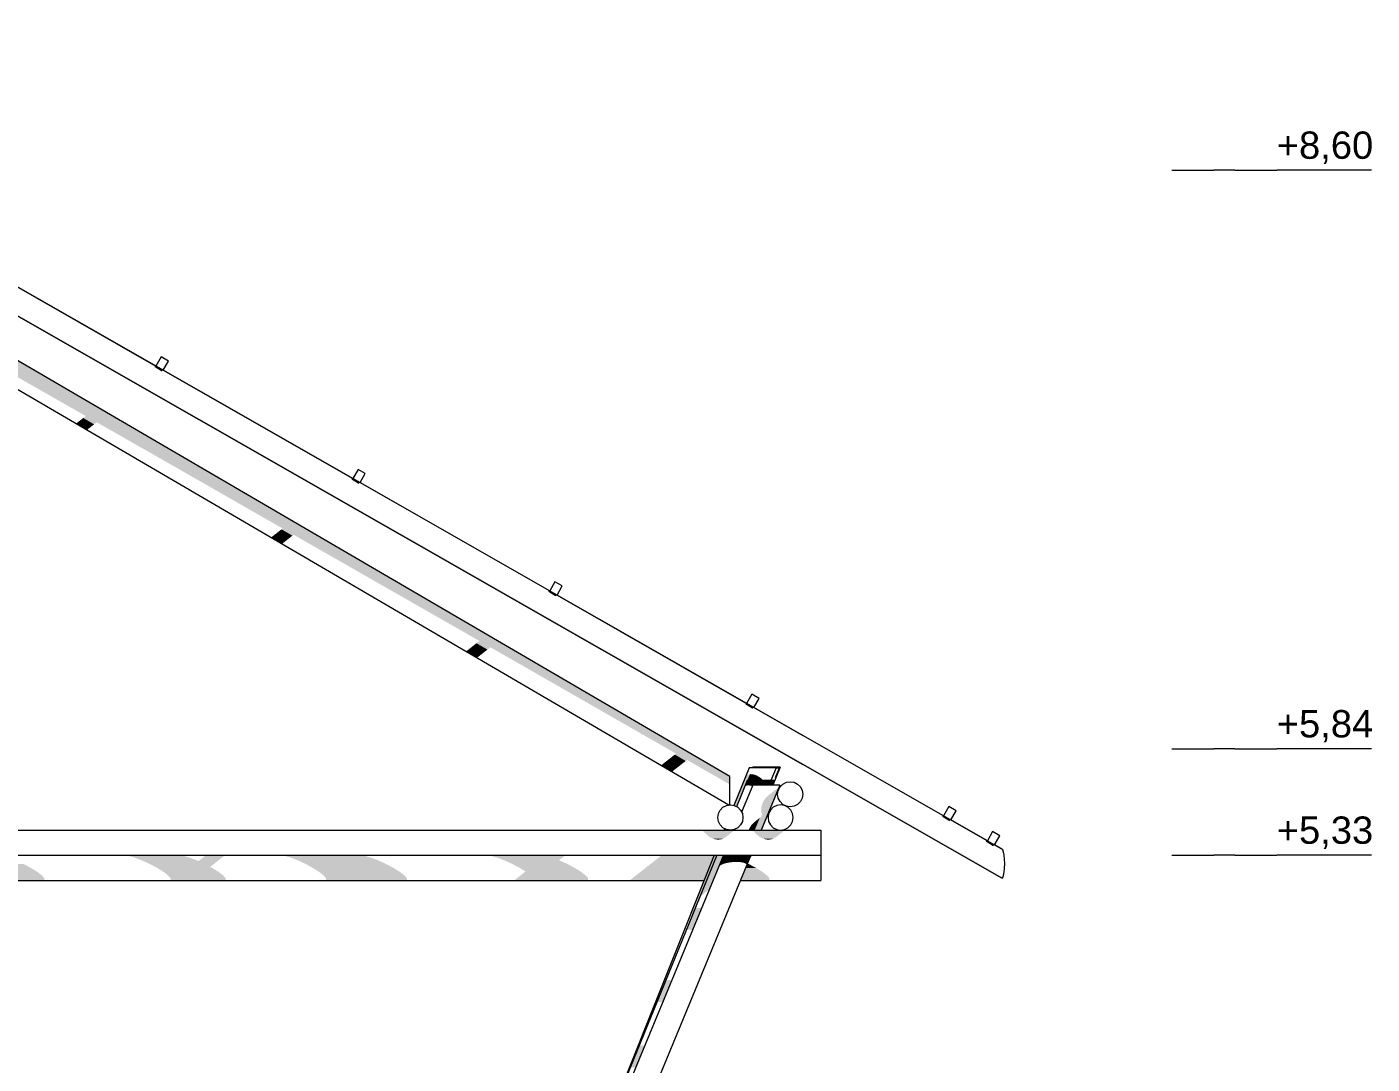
# Model space of a CAD drawing. Header units: millimetres. Extents: x -71878 to 121433, y -67383 to 83273.
# Drawn here: x 8182 to 14590, y -39125 to -34186 of the extents above; entities that cross this region are included whole.
import ezdxf

# ---------------------------------------------------------------- set-up
doc = ezdxf.new("R2010")
doc.units = ezdxf.units.MM
doc.header["$MEASUREMENT"] = 0
for name, color, linetype, lineweight in [('0_Pluma_Nº__1', 7, 'Continuous', 0), ('COLUMNAS_Pluma_Nº__1', 7, 'Continuous', 0), ('ENTIRADO_Pluma_Nº__21', 7, 'Continuous', 5), ('Vigas_Pluma_Nº__21', 7, 'Continuous', 5)]:
    doc.layers.add(name, color=color, linetype=linetype, lineweight=lineweight)
for name, color, linetype, lineweight, true_color in [('0_Pluma_Nº__23', 7, 'Continuous', 5, 0x646464), ('COLUMNAS_Pluma_Nº__3', 7, 'Continuous', 0, 0x646464), ('Vigas_Pluma_Nº__3', 7, 'Continuous', 0, 0x646464)]:
    doc.layers.add(name, color=color, linetype=linetype, lineweight=lineweight, true_color=true_color)
for name, color, linetype in [('COLUMNAS', 7, 'Continuous'), ('ENTIRADO', 7, 'Continuous'), ('Vigas', 7, 'Continuous')]:
    doc.layers.add(name, color=color, linetype=linetype)
doc.styles.add('Estilo_Generado_1', font='swiss.ttf')

# ---------------------------------------------------------------- blocks, each defined once
blk = doc.blocks.new('Elem Sección_1_1')
at = {"layer": 'COLUMNAS_Pluma_Nº__3', "linetype": 'Continuous', "lineweight": 0, "true_color": 0x191919}
blk.add_hatch(color=250, dxfattribs=at).paths.add_polyline_path([(-6507.6, 5750), (-6506.7, 5750), (-6505.4, 5753.1), (-6506.3, 5753.1)])
at = {"layer": 'COLUMNAS_Pluma_Nº__1', "linetype": 'Continuous'}
for p, q in [((-6507.6, 5750), (-6506.3, 5753.1)), ((-6506.3, 5753.1), (-6505.4, 5753.1))]:
    blk.add_line(p, q, dxfattribs=at)
blk = doc.blocks.new('Elem Sección_2_1')
at = {"layer": 'COLUMNAS_Pluma_Nº__3', "linetype": 'Continuous', "lineweight": 0, "true_color": 0x191919}
blk.add_hatch(color=250, dxfattribs=at).paths.add_polyline_path([(-6506.7, 5750), (-6503.5, 5750), (-6502.2, 5753.1), (-6505.4, 5753.1)])
at = {"layer": 'COLUMNAS_Pluma_Nº__1', "linetype": 'Continuous'}
for p, q in [((-6505.4, 5753.1), (-6506.7, 5750)), ((-6502.2, 5753.1), (-6505.4, 5753.1)), ((-6493, 5753.1), (-6502.2, 5753.1)), ((-6478.7, 5753.1), (-6493, 5753.1)), ((-6460.6, 5753.1), (-6478.7, 5753.1)), ((-6440.6, 5753.1), (-6460.6, 5753.1)), ((-6420.6, 5753.1), (-6440.6, 5753.1)), ((-6402.5, 5753.1), (-6420.6, 5753.1)), ((-6375.8, 5753.1), (-6410.8, 5667.2)), ((-6388.2, 5753.1), (-6402.5, 5753.1)), ((-6379, 5753.1), (-6388.2, 5753.1)), ((-6375.8, 5753.1), (-6379, 5753.1))]:
    blk.add_line(p, q, dxfattribs=at)
blk = doc.blocks.new('Elem Sección_12_1')
at = {"layer": 'Vigas_Pluma_Nº__21', "linetype": 'Continuous'}
for p, q in [((-6430.7, 5531.9), (-6433.6, 5513.4)), ((-6433.6, 5513.4), (-6430.7, 5494.9)), ((-6422.2, 5548.7), (-6430.7, 5531.9)), ((-6408.9, 5561.9), (-6422.2, 5548.7)), ((-6392.2, 5570.5), (-6408.9, 5561.9)), ((-6373.6, 5573.4), (-6392.2, 5570.5)), ((-6355.1, 5570.5), (-6373.6, 5573.4)), ((-6338.4, 5561.9), (-6355.1, 5570.5)), ((-6325.1, 5548.7), (-6338.4, 5561.9)), ((-6316.6, 5531.9), (-6325.1, 5548.7)), ((-6313.6, 5513.4), (-6316.6, 5531.9)), ((-6316.6, 5494.9), (-6313.6, 5513.4)), ((-6430.7, 5494.9), (-6422.2, 5478.1)), ((-6422.2, 5478.1), (-6408.9, 5464.9)), ((-6408.9, 5464.9), (-6392.2, 5456.3)), ((-6392.2, 5456.3), (-6373.6, 5453.4)), ((-6373.6, 5453.4), (-6355.1, 5456.3)), ((-6355.1, 5456.3), (-6338.4, 5464.9)), ((-6338.4, 5464.9), (-6325.1, 5478.1)), ((-6325.1, 5478.1), (-6316.6, 5494.9))]:
    blk.add_line(p, q, dxfattribs=at)
blk = doc.blocks.new('Elem Sección_13_1')
at = {"layer": 'Vigas_Pluma_Nº__21', "linetype": 'Continuous'}
for p, q in [((-6673, 5513.4), (-6670.1, 5531.9)), ((-6670.1, 5494.9), (-6673, 5513.4)), ((-6670.1, 5531.9), (-6661.6, 5548.7)), ((-6661.6, 5548.7), (-6648.3, 5561.9)), ((-6648.3, 5561.9), (-6631.6, 5570.5)), ((-6631.6, 5570.5), (-6613, 5573.4)), ((-6613, 5573.4), (-6594.5, 5570.5)), ((-6594.5, 5570.5), (-6577.7, 5561.9)), ((-6577.7, 5561.9), (-6564.5, 5548.7)), ((-6564.5, 5548.7), (-6555.9, 5531.9)), ((-6555.9, 5531.9), (-6553, 5513.4)), ((-6553, 5513.4), (-6555.9, 5494.9)), ((-6661.6, 5478.1), (-6670.1, 5494.9)), ((-6648.3, 5464.9), (-6661.6, 5478.1)), ((-6631.6, 5456.3), (-6648.3, 5464.9)), ((-6613, 5453.4), (-6631.6, 5456.3)), ((-6594.5, 5456.3), (-6613, 5453.4)), ((-6577.7, 5464.9), (-6594.5, 5456.3)), ((-6564.5, 5478.1), (-6577.7, 5464.9)), ((-6555.9, 5494.9), (-6564.5, 5478.1))]:
    blk.add_line(p, q, dxfattribs=at)
blk = doc.blocks.new('Elem Sección_20_1')
at = {"layer": 'Vigas_Pluma_Nº__3', "linetype": 'Continuous', "lineweight": 0, "true_color": 0x191919}
h = blk.add_hatch(color=250, dxfattribs=at)
h.paths.add_polyline_path([(-10772.8, 5333.4), (-10772.4, 5332.6), (-10733.4, 5332.6), (-10736.1, 5330.5), (-10645.4, 5330.5), (-10642.7, 5332.6), (-10357.9, 5332.6), (-10342.8, 5330.5), (-10080.6, 5330.5), (-10095.7, 5332.6), (-9494.4, 5332.6), (-9479.3, 5330.5), (-9217.1, 5330.5), (-9232.2, 5332.6), (-9112, 5332.6), (-9114.7, 5330.5), (-9024, 5330.5), (-9021.3, 5332.6), (-8749.7, 5332.6), (-8734.8, 5330.5), (-8353.6, 5330.5), (-8368.7, 5332.6), (-7767.4, 5332.6), (-7752.3, 5330.5), (-7402.7, 5330.5), (-7400, 5332.6), (-6941.1, 5332.6), (-6943.7, 5330.5), (-6691.8, 5330.5), (-6690.6, 5333.4)])
h.paths.add_polyline_path([(-7492.9, 5330.8), (-7505.2, 5332.6), (-7490.7, 5332.6)], flags=0)
for points in [[(-9479.3, 5330.5), (-9450, 5321.9), (-9187.7, 5321.9), (-9217.1, 5330.5)], [(-9187.7, 5321.9), (-9450, 5321.9), (-9415.2, 5308.7), (-9153, 5308.7)], [(-9125.6, 5321.9), (-9142.5, 5308.7), (-9051.8, 5308.7), (-9034.9, 5321.9)], [(-9114.7, 5330.5), (-9125.6, 5321.9), (-9034.9, 5321.9), (-9024, 5330.5)], [(-8734.8, 5330.5), (-8705.9, 5321.9), (-8324.2, 5321.9), (-8353.6, 5330.5)], [(-8705.9, 5321.9), (-8671.9, 5308.7), (-8289.5, 5308.7), (-8324.2, 5321.9)], [(-7402.7, 5330.5), (-7752.3, 5330.5), (-7723, 5321.9), (-7413.5, 5321.9)], [(-7413.5, 5321.9), (-7723, 5321.9), (-7688.2, 5308.7), (-7426, 5308.7), (-7429, 5309.8)], [(-6954.6, 5321.9), (-6971.6, 5308.7), (-6700.5, 5308.7), (-6695.2, 5321.9)], [(-6954.6, 5321.9), (-6695.2, 5321.9), (-6691.8, 5330.5), (-6943.7, 5330.5)], [(-6519.9, 5322.6), (-6509.9, 5330.5), (-6516.7, 5330.5)], [(-6516.7, 5330.5), (-6509.9, 5330.5), (-6507.2, 5332.6), (-6188, 5332.6), (-6183.2, 5333.4), (-6515.4, 5333.4)], [(-9979.9, 5291.9), (-10242.1, 5291.9), (-10207.1, 5273.4), (-9944.8, 5273.4)], [(-9944.8, 5273.4), (-10207.1, 5273.4), (-10177.1, 5254.9), (-9914.9, 5254.9)], [(-9914.9, 5254.9), (-10177.1, 5254.9), (-10155.2, 5238.1), (-9892.9, 5238.1)], [(-9415.2, 5308.7), (-9378.6, 5291.9), (-9073.2, 5291.9), (-9051.8, 5308.7), (-9142.5, 5308.7), (-9146.4, 5305.6), (-9153, 5308.7)], [(-9073.2, 5291.9), (-9378.6, 5291.9), (-9343.6, 5273.4), (-9081.3, 5273.4), (-9090.6, 5278.3)], [(-9343.6, 5273.4), (-9313.6, 5254.9), (-9051.4, 5254.9), (-9081.3, 5273.4)], [(-9051.4, 5254.9), (-9313.6, 5254.9), (-9291.7, 5238.1), (-9029.4, 5238.1)], [(-8671.9, 5308.7), (-8636, 5291.9), (-8252.9, 5291.9), (-8289.5, 5308.7)], [(-8636, 5291.9), (-8601.8, 5273.4), (-8217.8, 5273.4), (-8252.9, 5291.9)], [(-8601.8, 5273.4), (-8572.5, 5254.9), (-8187.9, 5254.9), (-8217.8, 5273.4)], [(-8572.5, 5254.9), (-8551.1, 5238.1), (-8165.9, 5238.1), (-8187.9, 5254.9)], [(-7688.2, 5308.7), (-7651.6, 5291.9), (-7389.4, 5291.9), (-7426, 5308.7)], [(-7389.4, 5291.9), (-7651.6, 5291.9), (-7616.6, 5273.4), (-7354.3, 5273.4)], [(-7354.3, 5273.4), (-7616.6, 5273.4), (-7588.4, 5256), (-7589.9, 5254.9), (-7324.4, 5254.9)], [(-7589.9, 5254.9), (-7611.2, 5238.1), (-7302.5, 5238.1), (-7324.4, 5254.9)], [(-7040.2, 5254.9), (-7061.6, 5238.1), (-6728.7, 5238.1), (-6722, 5254.9)], [(-7016.6, 5273.4), (-7040.2, 5254.9), (-6722, 5254.9), (-6714.6, 5273.4)], [(-6992.9, 5291.9), (-7016.6, 5273.4), (-6714.6, 5273.4), (-6707.2, 5291.9)], [(-6971.6, 5308.7), (-6992.9, 5291.9), (-6707.2, 5291.9), (-6700.5, 5308.7)], [(-6548, 5254.9), (-6554.9, 5238.1), (-6439, 5238.1), (-6460.9, 5254.9)], [(-6540.3, 5273.4), (-6548, 5254.9), (-6460.9, 5254.9), (-6490.8, 5273.4)], [(-6532.6, 5291.9), (-6540.3, 5273.4), (-6490.8, 5273.4), (-6525.9, 5291.9)], [(-6532.6, 5291.9), (-6525.9, 5291.9), (-6531.6, 5294.5)], [(-10725, 5216.3), (-10723.8, 5213.4), (-6738.6, 5213.4), (-6737.4, 5216.3)], [(-9892.9, 5238.1), (-10155.2, 5238.1), (-10143.4, 5224.9), (-9881.2, 5224.9)], [(-9881.2, 5224.9), (-10143.4, 5224.9), (-10142.9, 5216.3), (-9880.7, 5216.3)], [(-9029.4, 5238.1), (-9291.7, 5238.1), (-9279.9, 5224.9), (-9017.7, 5224.9)], [(-9017.7, 5224.9), (-9279.9, 5224.9), (-9279.4, 5216.3), (-9017.2, 5216.3)], [(-8551.1, 5238.1), (-8539.7, 5224.9), (-8154.2, 5224.9), (-8165.9, 5238.1)], [(-8539.7, 5224.9), (-8539.4, 5216.3), (-8153.7, 5216.3), (-8154.2, 5224.9)], [(-7628.2, 5224.9), (-7639, 5216.3), (-7290.2, 5216.3), (-7290.7, 5224.9)], [(-7611.2, 5238.1), (-7628.2, 5224.9), (-7290.7, 5224.9), (-7302.5, 5238.1)], [(-7078.5, 5224.9), (-7089.4, 5216.3), (-6737.4, 5216.3), (-6734, 5224.9)], [(-7061.6, 5238.1), (-7078.5, 5224.9), (-6734, 5224.9), (-6728.7, 5238.1)], [(-6565.2, 5213.4), (-6182.5, 5213.4), (-6182.5, 5216.3), (-6564, 5216.3)], [(-6562.5, 5219.8), (-6564, 5216.3), (-6426.7, 5216.3), (-6426.8, 5218.5)], [(-6560.8, 5223.9), (-6562.5, 5219.8), (-6426.8, 5218.5), (-6426.9, 5221.2)], [(-6560.4, 5224.8), (-6560.8, 5223.9), (-6426.9, 5221.2), (-6427.1, 5224.9)], [(-6560.4, 5224.8), (-6427.2, 5224.9), (-6439, 5238.1), (-6554.9, 5238.1)]]:
    blk.add_hatch(color=250, dxfattribs=at).paths.add_polyline_path(points)
at = {"layer": 'Vigas_Pluma_Nº__21', "linetype": 'Continuous'}
for p, q in [((-6182.5, 5333.4), (-6182.5, 5330.5)), ((-6182.5, 5330.5), (-6182.5, 5321.9)), ((-6182.5, 5321.9), (-6182.5, 5308.7)), ((-6182.5, 5308.7), (-6182.5, 5291.9)), ((-6182.5, 5291.9), (-6182.5, 5273.4)), ((-6182.5, 5273.4), (-6182.5, 5254.9)), ((-6182.5, 5254.9), (-6182.5, 5238.1)), ((-10723.8, 5213.4), (-6738.6, 5213.4)), ((-6565.2, 5213.4), (-6182.5, 5213.4)), ((-6182.5, 5238.1), (-6182.5, 5224.9)), ((-6182.5, 5224.9), (-6182.5, 5216.3)), ((-6182.5, 5216.3), (-6182.5, 5213.4))]:
    blk.add_line(p, q, dxfattribs=at)
blk = doc.blocks.new('Elem Sección_23_1')
at = {"layer": 'Vigas_Pluma_Nº__21', "linetype": 'Continuous'}
for p, q in [((-6387.7, 5624), (-6384.8, 5642.6)), ((-6384.8, 5642.6), (-6376.3, 5659.3)), ((-6376.3, 5659.3), (-6363, 5672.6)), ((-6363, 5672.6), (-6346.3, 5681.1)), ((-6346.3, 5681.1), (-6327.7, 5684)), ((-6327.7, 5684), (-6309.2, 5681.1)), ((-6309.2, 5681.1), (-6292.5, 5672.6)), ((-6292.5, 5672.6), (-6279.2, 5659.3)), ((-6279.2, 5659.3), (-6270.7, 5642.6)), ((-6270.7, 5642.6), (-6267.7, 5624)), ((-6384.8, 5605.5), (-6387.7, 5624)), ((-6376.3, 5588.8), (-6384.8, 5605.5)), ((-6363, 5575.5), (-6376.3, 5588.8)), ((-6346.3, 5567), (-6363, 5575.5)), ((-6292.5, 5575.5), (-6309.2, 5567)), ((-6279.2, 5588.8), (-6292.5, 5575.5)), ((-6270.7, 5605.5), (-6279.2, 5588.8)), ((-6267.7, 5624), (-6270.7, 5605.5)), ((-6327.7, 5564), (-6346.3, 5567)), ((-6309.2, 5567), (-6327.7, 5564))]:
    blk.add_line(p, q, dxfattribs=at)
blk = doc.blocks.new('Elem Sección_25_1')
at = {"layer": 'Vigas_Pluma_Nº__3', "linetype": 'Continuous', "lineweight": 0, "true_color": 0x191919}
h = blk.add_hatch(color=250, dxfattribs=at)
h.paths.add_polyline_path([(-12175.6, 9144.2), (-12179.7, 9140.9), (-5319.5, 5224.8), (-5315.4, 5228.2)])
h.paths.add_polyline_path([(-10514.7, 8193.4), (-10518.2, 8195.8), (-10514.7, 8194.3)], flags=0)
for points in [[(-9357.1, 7667), (-9354.7, 7664.6), (-9315.8, 7642.3), (-9315, 7642.9)], [(-9355.3, 7658.4), (-9333.9, 7645.1), (-9321.4, 7637.9), (-9315.8, 7642.3), (-9354.7, 7664.6)], [(-9333.9, 7645.1), (-9322.1, 7637.4), (-9321.4, 7637.9)], [(-8419.2, 7131.6), (-8416.8, 7129.2), (-8377.8, 7106.9), (-8377.1, 7107.5)], [(-8417.4, 7123), (-8396, 7109.6), (-8383.5, 7102.5), (-8377.8, 7106.9), (-8416.8, 7129.2)], [(-8396, 7109.6), (-8384.1, 7102), (-8383.5, 7102.5)], [(-7481.2, 6596.2), (-7478.9, 6593.8), (-7439.9, 6571.5), (-7439.1, 6572.1)], [(-7479.4, 6587.6), (-7458, 6574.2), (-7445.5, 6567.1), (-7439.9, 6571.5), (-7478.9, 6593.8)], [(-7445.5, 6567.1), (-7458, 6574.2), (-7446.2, 6566.6)], [(-6543.3, 6060.7), (-6540.9, 6058.4), (-6501.9, 6036.1), (-6501.2, 6036.7)], [(-6540.9, 6058.4), (-6541.5, 6052.2), (-6520, 6038.8), (-6507.6, 6031.7), (-6501.9, 6036.1)], [(-6507.6, 6031.7), (-6520, 6038.8), (-6508.2, 6031.2)], [(-5605.3, 5525.3), (-5603, 5523), (-5564, 5500.7), (-5563.2, 5501.3)], [(-5603.5, 5516.8), (-5582.1, 5503.4), (-5569.6, 5496.3), (-5564, 5500.7), (-5603, 5523)], [(-5569.6, 5496.3), (-5582.1, 5503.4), (-5570.3, 5495.8)], [(-5396.9, 5406.4), (-5394.5, 5404), (-5355.6, 5381.7), (-5354.8, 5382.3)], [(-5394.5, 5404), (-5395.1, 5397.8), (-5373.6, 5384.4), (-5361.2, 5377.3), (-5355.6, 5381.7)], [(-5361.2, 5377.3), (-5373.6, 5384.4), (-5361.9, 5376.8)]]:
    blk.add_hatch(color=250, dxfattribs=at).paths.add_polyline_path(points)
at = {"layer": 'Vigas_Pluma_Nº__21', "linetype": 'Continuous'}
for p, q in [((-5319.5, 5362.2), (-12179.7, 9278.2)), ((-5319.5, 5224.8), (-12179.7, 9140.9)), ((-5315.4, 5358.8), (-5319.5, 5362.2)), ((-5311.7, 5349), (-5315.4, 5358.8)), ((-5308.8, 5333.8), (-5311.7, 5349)), ((-5306.9, 5314.7), (-5308.8, 5333.8)), ((-5308.8, 5253.1), (-5306.9, 5272.3)), ((-5306.2, 5293.5), (-5306.9, 5314.7)), ((-5306.9, 5272.3), (-5306.2, 5293.5)), ((-5319.5, 5224.8), (-5315.4, 5228.2)), ((-5315.4, 5228.2), (-5311.7, 5237.9)), ((-5311.7, 5237.9), (-5308.8, 5253.1))]:
    blk.add_line(p, q, dxfattribs=at)
blk = doc.blocks.new('Elem Sección_28_1')
at = {"layer": 'Vigas_Pluma_Nº__3', "linetype": 'Continuous', "lineweight": 0, "true_color": 0x191919}
for points in [[(-6752, 5453.4), (-6750.6, 5452.6), (-6744.6, 5450.5), (-6596.1, 5450.5), (-6592.4, 5453.4)], [(-6744.6, 5450.5), (-6736.9, 5442.5), (-6736.1, 5441.9), (-6607, 5441.9), (-6596.1, 5450.5)], [(-6512.6, 5453.4), (-6511.2, 5452.6), (-6505.2, 5450.5), (-6356.7, 5450.5), (-6353, 5453.4)], [(-6356.7, 5450.5), (-6505.2, 5450.5), (-6497.5, 5442.5), (-6496.7, 5441.9), (-6367.6, 5441.9)], [(-6736.1, 5441.9), (-6723.5, 5429.6), (-6722, 5428.7), (-6623.9, 5428.7), (-6607, 5441.9)], [(-6623.9, 5428.7), (-6722, 5428.7), (-6708, 5418.1), (-6693, 5411.9), (-6650.1, 5411.9), (-6637.4, 5418.1)], [(-6650.1, 5411.9), (-6693, 5411.9), (-6690, 5410.5), (-6671.3, 5407.7), (-6652.9, 5410.5)], [(-6367.6, 5441.9), (-6496.7, 5441.9), (-6484.1, 5429.6), (-6482.6, 5428.7), (-6384.6, 5428.7)], [(-6384.6, 5428.7), (-6482.6, 5428.7), (-6468.6, 5418.1), (-6453.6, 5411.9), (-6410.7, 5411.9), (-6398, 5418.1)], [(-6453.6, 5411.9), (-6450.6, 5410.5), (-6431.9, 5407.7), (-6413.5, 5410.5), (-6410.7, 5411.9)], [(-6182.5, 5336.3), (-18226.4, 5336.3), (-18226.4, 5333.4), (-6182.5, 5333.4)]]:
    blk.add_hatch(color=250, dxfattribs=at).paths.add_polyline_path(points)
at = {"layer": 'Vigas_Pluma_Nº__21', "linetype": 'Continuous'}
for p, q in [((-18226.4, 5453.4), (-6182.5, 5453.4)), ((-6182.5, 5453.4), (-6182.5, 5450.5)), ((-6182.5, 5450.5), (-6182.5, 5441.9)), ((-6182.5, 5441.9), (-6182.5, 5428.7)), ((-6182.5, 5428.7), (-6182.5, 5411.9)), ((-6182.5, 5411.9), (-6182.5, 5393.4)), ((-6182.5, 5393.4), (-6182.5, 5374.9)), ((-18226.4, 5333.4), (-6182.5, 5333.4)), ((-6182.5, 5374.9), (-6182.5, 5358.1)), ((-6182.5, 5358.1), (-6182.5, 5344.9)), ((-6182.5, 5344.9), (-6182.5, 5336.3)), ((-6182.5, 5336.3), (-6182.5, 5333.4))]:
    blk.add_line(p, q, dxfattribs=at)
blk = doc.blocks.new('Elem Sección_29_1')
at = {"layer": 'COLUMNAS_Pluma_Nº__3', "linetype": 'Continuous', "lineweight": 0, "true_color": 0x191919}
for points in [[(-6524, 5750), (-6595.7, 5570.7), (-6594.5, 5570.5), (-6591.3, 5568.8), (-6518.8, 5750)], [(-6591.3, 5568.8), (-6583.2, 5564.7), (-6532.4, 5689.3), (-6532.1, 5689.3), (-6519.9, 5720), (-6532.3, 5716.4)], [(-6532.1, 5689.3), (-6516.5, 5689.3), (-6504.6, 5718.9), (-6519.9, 5720)], [(-6516.5, 5689.3), (-6497.6, 5689.3), (-6487.9, 5713.4), (-6504.6, 5718.9)], [(-6497.6, 5689.3), (-6477.4, 5689.3), (-6471.5, 5704), (-6487.9, 5713.4)], [(-6471.5, 5704), (-6477.4, 5689.3), (-6457.9, 5689.3), (-6457, 5691.5)], [(-6457.9, 5689.3), (-6455.2, 5689.3), (-6457, 5691.5)], [(-6642.6, 5453.4), (-6637.4, 5453.4), (-6635.5, 5458.3), (-6639.8, 5460.5)], [(-6637.4, 5453.4), (-6628.6, 5453.4), (-6627.6, 5455.7), (-6631.6, 5456.3), (-6635.5, 5458.3)], [(-7344, 3699.4), (-7079.7, 4347.3), (-6685.4, 5333.4), (-6690.6, 5333.4)], [(-6685.4, 5333.4), (-6798.9, 5049.5), (-6792.5, 5051.4), (-6677.5, 5333.4)], [(-6941.3, 4693.4), (-7003.5, 4538), (-7001.7, 4538.5), (-6938.2, 4694.3)], [(-7079.7, 4347.3), (-7057.5, 4401.7), (-7058.2, 4401.2)]]:
    blk.add_hatch(color=250, dxfattribs=at).paths.add_polyline_path(points)
at = {"layer": 'COLUMNAS_Pluma_Nº__1', "linetype": 'Continuous'}
for p, q in [((-6524, 5750), (-6595.7, 5570.7)), ((-6518.8, 5750), (-6524, 5750)), ((-6507.9, 5750), (-6518.8, 5750)), ((-6492.2, 5750), (-6507.9, 5750)), ((-6473.3, 5750), (-6492.2, 5750)), ((-6453.1, 5750), (-6473.3, 5750)), ((-6433.6, 5750), (-6453.1, 5750)), ((-6416.6, 5750), (-6433.6, 5750)), ((-6395.5, 5750), (-6419.7, 5689.3)), ((-6403.8, 5750), (-6416.6, 5750)), ((-6396.6, 5750), (-6403.8, 5750)), ((-6395.5, 5750), (-6396.6, 5750)), ((-6639.8, 5460.5), (-6642.6, 5453.4)), ((-6690.6, 5333.4), (-7344, 3699.4))]:
    blk.add_line(p, q, dxfattribs=at)
blk = doc.blocks.new('Elem Sección_69_1')
at = {"layer": 'Vigas_Pluma_Nº__3', "linetype": 'Continuous', "lineweight": 0, "true_color": 0x191919}
for points in [[(-12352.6, 9045.6), (-12280.1, 9003.2), (-12271, 9003.2), (-12269.6, 9003.2), (-12266.3, 8995.2), (-12242.8, 8981.4), (-12238.9, 8989), (-12350.4, 9054.1), (-12352.6, 9052.9)], [(-12352.6, 9030.2), (-12306.4, 9003.2), (-12291.7, 9003.2), (-12280.1, 9003.2), (-12352.6, 9045.6)], [(-12350.4, 9054.1), (-12238.9, 8989), (-12237.6, 8991.6), (-12237.6, 8991.6), (-12347.4, 9055.8)], [(-12306.4, 9003.2), (-12352.6, 9030.2), (-12352.6, 9010.8), (-12339.6, 9003.2), (-12308.9, 9003.2)], [(-12339.6, 9003.2), (-12352.6, 9010.8), (-12352.6, 9003.2), (-12348.8, 9003.2)], [(-12266.3, 8995.2), (-12258.1, 8975), (-12247.2, 8968.6), (-12246.2, 8974.8), (-12242.8, 8981.4)], [(-12258.1, 8975), (-12248.2, 8950.9), (-12249.1, 8956.3), (-12247.2, 8968.6)], [(-12047.7, 8832.7), (-7602.1, 6236.1), (-6871.7, 5817.5), (-6877.5, 5812.9), (-6825.6, 5782.6), (-6819.3, 5787.5), (-6615.9, 5670.9), (-6615.9, 5679.5), (-12041.3, 8848.4)], [(-12036.2, 8860.8), (-12041.3, 8848.4), (-6615.9, 5679.5), (-6615.9, 5694.9)], [(-12033, 8868.8), (-12036.2, 8860.8), (-6615.9, 5694.9), (-6615.9, 5704.7)], [(-12031.9, 8871.5), (-12033, 8868.8), (-6615.9, 5704.7), (-6615.9, 5708.1)], [(-12189.8, 8824.8), (-12181.9, 8820.2), (-12180.8, 8822.9), (-12186.9, 8826.5)], [(-12186.9, 8826.5), (-12180.8, 8822.9), (-12177.5, 8830.9), (-12178.5, 8831.4)], [(-12177, 8832.3), (-12178.5, 8831.4), (-12177.5, 8830.9)], [(-12068.2, 8782.4), (-12068.8, 8780.9), (-11986.8, 8734.8)], [(-12061.8, 8798.1), (-12068.2, 8782.4), (-11986.8, 8734.8), (-11562.1, 8494), (-11567.4, 8489.9), (-11515.4, 8459.5), (-11509.5, 8464.1), (-11080.1, 8220.6), (-11065, 8215.8)], [(-12061.8, 8798.1), (-11065, 8215.8), (-11047.9, 8212.5), (-11016.7, 8199.3), (-11016.7, 8194), (-11016.7, 8187.6), (-10842.2, 8085.7), (-10622, 7960.2), (-10624.3, 7958.4), (-10572.4, 7928.1), (-10569.5, 7930.3), (-10117.6, 7672.8), (-10105.4, 7676.8), (-12054.8, 8815.4)], [(-12047.7, 8832.7), (-12054.8, 8815.4), (-10105.4, 7676.8), (-10106.5, 7680), (-10095.9, 7680), (-10105.4, 7676.8), (-9331.4, 7224.7), (-8745.6, 6889.8), (-8750.9, 6885.7), (-8699, 6855.3), (-8693.2, 6859.9), (-7808.2, 6354), (-7822.1, 6343.2), (-7770.1, 6312.8), (-7755.8, 6324), (-7602.1, 6236.1)], [(-12076.5, 8762), (-12077.6, 8759.3), (-11212.5, 8254), (-11209.9, 8254), (-11203.8, 8252.3)], [(-11585.8, 8475.4), (-11533.9, 8445.1), (-11526.6, 8450.7), (-11578.6, 8481.1)], [(-11578.6, 8481.1), (-11526.6, 8450.7), (-11515.4, 8459.5), (-11567.4, 8489.9)], [(-11017.9, 8143.7), (-11018.2, 8140.5), (-10181.3, 7651.7), (-10177.6, 7652.9)], [(-10842.2, 8085.7), (-11016.7, 8187.6), (-11016.7, 8184.7)], [(-10638.5, 7947.3), (-10649.7, 7938.5), (-10597.8, 7908.2), (-10586.5, 7917)], [(-10624.3, 7958.4), (-10638.5, 7947.3), (-10586.5, 7917), (-10572.4, 7928.1)], [(-10649.7, 7938.5), (-10657, 7932.9), (-10605, 7902.5), (-10597.8, 7908.2)], [(-10105.4, 7676.8), (-10100.9, 7663.3), (-9683.4, 7425.3), (-9695.5, 7415.9), (-9643.5, 7385.6), (-9630.9, 7395.4), (-9331.4, 7224.7)], [(-6616.4, 5572.9), (-10078.2, 7594.9), (-10076.8, 7590.6), (-6621, 5572.1)], [(-9720.9, 7396), (-9728.1, 7390.4), (-9676.2, 7360), (-9668.9, 7365.7)], [(-9709.6, 7404.8), (-9720.9, 7396), (-9668.9, 7365.7), (-9657.7, 7374.5)], [(-9695.5, 7415.9), (-9709.6, 7404.8), (-9657.7, 7374.5), (-9643.5, 7385.6)], [(-8780.8, 6862.3), (-8792, 6853.5), (-8740.1, 6823.1), (-8728.8, 6831.9)], [(-8766.6, 6873.4), (-8780.8, 6862.3), (-8728.8, 6831.9), (-8714.7, 6843)], [(-8750.9, 6885.7), (-8766.6, 6873.4), (-8714.7, 6843), (-8699, 6855.3)], [(-8792, 6853.5), (-8799.3, 6847.8), (-8747.3, 6817.5), (-8740.1, 6823.1)], [(-7863.2, 6310.9), (-7870.4, 6305.3), (-7818.4, 6274.9), (-7811.2, 6280.6)], [(-7851.9, 6319.8), (-7863.2, 6310.9), (-7811.2, 6280.6), (-7800, 6289.4)], [(-7837.8, 6330.9), (-7851.9, 6319.8), (-7800, 6289.4), (-7785.8, 6300.5)], [(-7822.1, 6343.2), (-7837.8, 6330.9), (-7785.8, 6300.5), (-7770.1, 6312.8)], [(-6941.5, 5762.8), (-6889.6, 5732.4), (-6882.4, 5738.1), (-6934.3, 5768.4)], [(-6923.1, 5777.2), (-6934.3, 5768.4), (-6882.4, 5738.1), (-6871.1, 5746.9)], [(-6908.9, 5788.3), (-6923.1, 5777.2), (-6871.1, 5746.9), (-6857, 5758)], [(-6893.2, 5800.6), (-6908.9, 5788.3), (-6857, 5758), (-6841.3, 5770.3)], [(-6877.5, 5812.9), (-6893.2, 5800.6), (-6841.3, 5770.3), (-6825.6, 5782.6)]]:
    blk.add_hatch(color=250, dxfattribs=at).paths.add_polyline_path(points)
at = {"layer": 'Vigas_Pluma_Nº__21', "linetype": 'Continuous'}
for p, q in [((-12352.6, 9045.6), (-12352.6, 9052.9)), ((-12352.6, 9030.2), (-12352.6, 9045.6)), ((-12237.6, 8991.6), (-12347.4, 9055.8)), ((-12352.6, 9010.8), (-12352.6, 9030.2)), ((-12352.6, 9003.2), (-12352.6, 9010.8)), ((-6615.9, 5708.1), (-12031.9, 8871.5)), ((-12181.9, 8820.2), (-12189.8, 8824.8)), ((-11212.5, 8254), (-12077.6, 8759.3)), ((-11203.8, 8252.3), (-11209.9, 8254)), ((-11194.1, 8251), (-11203.8, 8252.3)), ((-11176, 8245.9), (-11194.1, 8251)), ((-11158.5, 8242.5), (-11176, 8245.9)), ((-11128.9, 8233.8), (-11158.5, 8242.5)), ((-11107.2, 8229.2), (-11128.9, 8233.8)), ((-11065, 8215.8), (-11107.2, 8229.2)), ((-11047.9, 8212.5), (-11065, 8215.8)), ((-11016.7, 8199.3), (-11047.9, 8212.5)), ((-10181.3, 7651.7), (-11018.2, 8140.5)), ((-10181.3, 7651.7), (-10177.6, 7652.9)), ((-10177.6, 7652.9), (-10166.8, 7656.5)), ((-10166.8, 7656.5), (-10150, 7662)), ((-10150, 7662), (-10128.9, 7669)), ((-10128.9, 7669), (-10105.4, 7676.8)), ((-10105.4, 7676.8), (-10106.5, 7680)), ((-10095.9, 7680), (-10105.4, 7676.8)), ((-10105.4, 7676.8), (-10096.6, 7650.2)), ((-10096.6, 7650.2), (-10088.6, 7626.2)), ((-10088.6, 7626.2), (-10082.3, 7607.1)), ((-10082.3, 7607.1), (-10078.2, 7594.9)), ((-10078.2, 7594.9), (-10076.8, 7590.6)), ((-6621, 5572.1), (-10076.8, 7590.6)), ((-6615.9, 5704.7), (-6615.9, 5708.1)), ((-6615.9, 5694.9), (-6615.9, 5704.7)), ((-6615.9, 5679.5), (-6615.9, 5694.9)), ((-6615.9, 5660.1), (-6615.9, 5679.5)), ((-6615.9, 5638.7), (-6615.9, 5660.1)), ((-6615.9, 5617.2), (-6615.9, 5638.7)), ((-6615.9, 5597.8), (-6615.9, 5617.2)), ((-6615.9, 5582.4), (-6615.9, 5597.8)), ((-6615.9, 5572.9), (-6615.9, 5582.4))]:
    blk.add_line(p, q, dxfattribs=at)
blk = doc.blocks.new('Elem Sección_77_1')
at = {"layer": 'COLUMNAS_Pluma_Nº__3', "linetype": 'Continuous', "lineweight": 0, "true_color": 0x191919}
for points in [[(-6559.6, 5539.1), (-6558.8, 5537.5), (-6505, 5667.2), (-6506.5, 5667.2)], [(-6472.5, 5512.1), (-6496.8, 5453.4), (-6481.3, 5453.4), (-6403.6, 5640.8), (-6426.6, 5622.8), (-6464.2, 5532.1), (-6462.9, 5520.9), (-6462.6, 5519.9)], [(-6481.3, 5453.4), (-6470.6, 5453.4), (-6387.7, 5653.2), (-6403.6, 5640.8)], [(-6387.7, 5653.2), (-6470.6, 5453.4), (-6465.7, 5453.4), (-6380.5, 5658.9)], [(-6465.2, 5563.4), (-6466.3, 5541.7), (-6464.2, 5532.1), (-6426.6, 5622.8), (-6433.1, 5617.6), (-6447.8, 5603.3), (-6458.8, 5584.6)], [(-6515.6, 5453.4), (-6496.8, 5453.4), (-6472.5, 5512.1), (-6496.7, 5493.1), (-6500.8, 5489.1)], [(-6593.8, 5456.7), (-6595.1, 5453.4), (-6593.7, 5453.4), (-6591.9, 5457.6)], [(-6593.7, 5453.4), (-6592.4, 5453.4), (-6582.9, 5460.8), (-6582.2, 5462.6), (-6591.9, 5457.6)], [(-6582.2, 5462.6), (-6582.9, 5460.8), (-6577.7, 5464.9)], [(-6523.7, 5459), (-6525.4, 5453.4), (-6515.6, 5453.4), (-6500.8, 5489.1), (-6512.2, 5478.1)], [(-7790.4, 2570), (-7788.9, 2570), (-6643.4, 5333.4), (-6644.9, 5333.4)], [(-6664.4, 5282.7), (-6654.1, 5289.1), (-6635.7, 5333.4), (-6643.4, 5333.4)], [(-6654.1, 5289.1), (-6638.7, 5294.7), (-6622.6, 5333.4), (-6635.7, 5333.4)], [(-6638.7, 5294.7), (-6619.7, 5298.9), (-6605.4, 5333.4), (-6622.6, 5333.4)], [(-6619.7, 5298.9), (-6598.9, 5301.4), (-6585.6, 5333.4), (-6605.4, 5333.4)], [(-6585.6, 5333.4), (-6598.9, 5301.4), (-6578.4, 5301.9), (-6565.4, 5333.4)], [(-6578.4, 5301.9), (-6560.3, 5300.3), (-6546.5, 5333.4), (-6565.4, 5333.4)], [(-6560.3, 5300.3), (-6546.2, 5296.9), (-6531, 5333.4), (-6546.5, 5333.4)], [(-6531, 5333.4), (-6546.2, 5296.9), (-6537.5, 5291.9), (-6520.3, 5333.4)], [(-6520.3, 5333.4), (-6537.5, 5291.9), (-6535.2, 5285.8), (-6515.4, 5333.4)]]:
    blk.add_hatch(color=250, dxfattribs=at).paths.add_polyline_path(points)
at = {"layer": 'COLUMNAS_Pluma_Nº__1', "linetype": 'Continuous'}
for p, q in [((-6506.5, 5667.2), (-6559.6, 5539.1)), ((-6505, 5667.2), (-6506.5, 5667.2)), ((-6497.4, 5667.2), (-6505, 5667.2)), ((-6484.3, 5667.2), (-6497.4, 5667.2)), ((-6467, 5667.2), (-6484.3, 5667.2)), ((-6447.3, 5667.2), (-6467, 5667.2)), ((-6377.1, 5667.2), (-6465.7, 5453.4)), ((-6427, 5667.2), (-6447.3, 5667.2)), ((-6408.2, 5667.2), (-6427, 5667.2)), ((-6392.6, 5667.2), (-6408.2, 5667.2)), ((-6381.9, 5667.2), (-6392.6, 5667.2)), ((-6377.1, 5667.2), (-6381.9, 5667.2)), ((-6593.8, 5456.7), (-6595.1, 5453.4)), ((-6644.9, 5333.4), (-7790.4, 2570)), ((-6515.4, 5333.4), (-7660.9, 2570))]:
    blk.add_line(p, q, dxfattribs=at)
blk = doc.blocks.new('Elem Sección_80_1')
at = {"layer": 'Vigas_Pluma_Nº__3', "linetype": 'Continuous', "lineweight": 0, "true_color": 0x191919}
for points in [[(-5615.1, 5531.7), (-5615.7, 5531.3), (-5563.2, 5501.3), (-5562.6, 5501.8)], [(-5406.7, 5412.8), (-5407.3, 5412.3), (-5354.8, 5382.3), (-5354.2, 5382.8)]]:
    blk.add_hatch(color=250, dxfattribs=at).paths.add_polyline_path(points)
at = {"layer": 'Vigas_Pluma_Nº__21', "linetype": 'Continuous'}
for p, q in [((-5597.4, 5521.6), (-6268.2, 5904.6)), ((-5319.5, 5224.8), (-6268.2, 5766.4)), ((-5388.9, 5402.6), (-5562.6, 5501.8)), ((-5319.5, 5363), (-5354.2, 5382.8)), ((-5319.5, 5362.2), (-5319.5, 5363))]:
    blk.add_line(p, q, dxfattribs=at)
blk = doc.blocks.new('Elem Sección_81_1')
at = {"layer": 'Vigas_Pluma_Nº__3', "linetype": 'Continuous', "lineweight": 0, "true_color": 0x191919}
for points in [[(-10305.4, 8208.3), (-10252.9, 8178.3), (-10252.3, 8178.8), (-10304.8, 8208.8)], [(-6268.2, 5766.4), (-10514.7, 8190.4), (-10514.7, 8190.4)], [(-9367.5, 7672.9), (-9315, 7642.9), (-9314.4, 7643.4), (-9366.9, 7673.4)], [(-8428.9, 7138), (-8429.5, 7137.5), (-8377.1, 7107.5), (-8376.5, 7108)], [(-7491.6, 6602.1), (-7439.1, 6572.1), (-7438.5, 6572.6), (-7491, 6602.5)], [(-6553, 6067.1), (-6553.6, 6066.7), (-6501.2, 6036.7), (-6500.6, 6037.2)]]:
    blk.add_hatch(color=250, dxfattribs=at).paths.add_polyline_path(points)
at = {"layer": 'Vigas_Pluma_Nº__21', "linetype": 'Continuous'}
for p, q in [((-10514.7, 8328.6), (-10287.1, 8198.6)), ((-10514.7, 8190.4), (-6268.2, 5766.4)), ((-10252.3, 8178.8), (-9349.1, 7663.2)), ((-9314.4, 7643.4), (-8411.2, 7127.8)), ((-8376.5, 7108), (-7473.2, 6592.4)), ((-7438.5, 6572.6), (-6535.3, 6057)), ((-6500.6, 6037.2), (-6268.2, 5904.6)), ((-6268.2, 5904.6), (-6268.2, 5903.8))]:
    blk.add_line(p, q, dxfattribs=at)
blk = doc.blocks.new('Elem Sección_93_1')
at = {"layer": 'ENTIRADO_Pluma_Nº__21', "linetype": 'Continuous'}
for p, q in [((-5364.1, 5446.1), (-5388.9, 5402.6)), ((-5388.9, 5402.6), (-5354.2, 5382.8)), ((-5329.4, 5426.2), (-5364.1, 5446.1)), ((-5354.2, 5382.8), (-5329.4, 5426.2))]:
    blk.add_line(p, q, dxfattribs=at)
blk = doc.blocks.new('Elem Sección_101_1')
at = {"layer": 'ENTIRADO_Pluma_Nº__21', "linetype": 'Continuous'}
for p, q in [((-9324.4, 7706.7), (-9349.1, 7663.2)), ((-9289.6, 7686.8), (-9324.4, 7706.7)), ((-9349.1, 7663.2), (-9314.4, 7643.4)), ((-9314.4, 7643.4), (-9289.6, 7686.8))]:
    blk.add_line(p, q, dxfattribs=at)
blk = doc.blocks.new('Elem Sección_102_1')
at = {"layer": 'ENTIRADO_Pluma_Nº__21', "linetype": 'Continuous'}
for p, q in [((-8386.4, 7171.3), (-8411.2, 7127.8)), ((-8411.2, 7127.8), (-8376.5, 7108)), ((-8351.7, 7151.4), (-8386.4, 7171.3)), ((-8376.5, 7108), (-8351.7, 7151.4))]:
    blk.add_line(p, q, dxfattribs=at)
blk = doc.blocks.new('Elem Sección_103_1')
at = {"layer": 'ENTIRADO_Pluma_Nº__21', "linetype": 'Continuous'}
for p, q in [((-7448.5, 6635.9), (-7473.2, 6592.4)), ((-7413.7, 6616), (-7448.5, 6635.9)), ((-7438.5, 6572.6), (-7413.7, 6616)), ((-7473.2, 6592.4), (-7438.5, 6572.6))]:
    blk.add_line(p, q, dxfattribs=at)
blk = doc.blocks.new('Elem Sección_104_1')
at = {"layer": 'ENTIRADO_Pluma_Nº__21', "linetype": 'Continuous'}
for p, q in [((-6510.5, 6100.4), (-6535.3, 6057)), ((-6475.8, 6080.6), (-6510.5, 6100.4)), ((-6535.3, 6057), (-6500.6, 6037.2)), ((-6500.6, 6037.2), (-6475.8, 6080.6))]:
    blk.add_line(p, q, dxfattribs=at)
blk = doc.blocks.new('Elem Sección_105_1')
at = {"layer": 'ENTIRADO_Pluma_Nº__21', "linetype": 'Continuous'}
for p, q in [((-5572.6, 5565), (-5597.4, 5521.6)), ((-5597.4, 5521.6), (-5562.6, 5501.8)), ((-5537.8, 5545.2), (-5572.6, 5565)), ((-5562.6, 5501.8), (-5537.8, 5545.2))]:
    blk.add_line(p, q, dxfattribs=at)
blk = doc.blocks.new('Elem Sección_119_1')
at = {"layer": 'COLUMNAS_Pluma_Nº__3', "linetype": 'Continuous', "lineweight": 0, "true_color": 0x191919}
for points in [[(-6532.4, 5689.3), (-6544, 5660.8), (-6537.3, 5665.3), (-6527.5, 5689.3)], [(-6537.3, 5665.3), (-6526.1, 5666.4), (-6516.8, 5689.3), (-6527.5, 5689.3)], [(-6516.8, 5689.3), (-6526.1, 5666.4), (-6511.6, 5663.9), (-6501.2, 5689.3)], [(-6511.6, 5663.9), (-6508.4, 5662.7), (-6506.5, 5667.2), (-6491.4, 5667.2), (-6482.4, 5689.3), (-6501.2, 5689.3)], [(-6491.4, 5667.2), (-6471.2, 5667.2), (-6462.2, 5689.3), (-6482.4, 5689.3)], [(-6471.2, 5667.2), (-6451.5, 5667.2), (-6442.6, 5689.3), (-6462.2, 5689.3)], [(-6451.5, 5667.2), (-6434.3, 5667.2), (-6425.3, 5689.3), (-6442.6, 5689.3)], [(-6434.3, 5667.2), (-6421.3, 5667.2), (-6412.3, 5689.3), (-6425.3, 5689.3)], [(-6412.3, 5689.3), (-6421.3, 5667.2), (-6413.7, 5667.2), (-6404.7, 5689.3)], [(-6404.7, 5689.3), (-6413.7, 5667.2), (-6412.2, 5667.2), (-6403.3, 5689.3)], [(-6627.6, 5455.7), (-6628.6, 5453.4), (-6623.7, 5453.4), (-6623, 5455)], [(-6623, 5455), (-6623.7, 5453.4), (-6613, 5453.4)], [(-6613, 5453.4), (-6597.4, 5453.4), (-6596.4, 5456)], [(-6596.4, 5456), (-6597.4, 5453.4), (-6595.1, 5453.4), (-6593.8, 5456.7), (-6594.5, 5456.3)], [(-6677.5, 5333.4), (-6758, 5136.1), (-6750.8, 5141.7), (-6672.6, 5333.4)], [(-6672.6, 5333.4), (-6750.8, 5141.7), (-6735, 5154.1), (-6661.9, 5333.4)], [(-6735, 5154.1), (-6712.2, 5171.9), (-6646.4, 5333.4), (-6661.9, 5333.4)], [(-6646.4, 5333.4), (-6712.2, 5171.9), (-6711.6, 5172.4), (-6644.9, 5333.4)], [(-6824.3, 4973.4), (-6817.6, 4978), (-6775, 5082.3), (-6781.8, 5077.8)], [(-6817.6, 4978), (-6806.4, 4979), (-6763.9, 5083.4), (-6775, 5082.3)], [(-6763.9, 5083.4), (-6806.4, 4979), (-6792.8, 4976.7), (-6749.5, 5080.9)], [(-6921.9, 4734.1), (-6964.5, 4629.8), (-6957.8, 4634.3), (-6915.2, 4738.6)], [(-6915.2, 4738.6), (-6957.8, 4634.3), (-6946.6, 4635.3), (-6904.1, 4739.7)], [(-6904.1, 4739.7), (-6946.6, 4635.3), (-6935.1, 4633.3), (-6891.8, 4737.6)], [(-7091.8, 4317.7), (-7085, 4322.3), (-7042.6, 4426.3), (-7049.3, 4421.8)], [(-7085, 4322.3), (-7073.7, 4323.7), (-7031.3, 4427.8), (-7042.6, 4426.3)], [(-7031.3, 4427.8), (-7073.7, 4323.7), (-7063.9, 4322.6), (-7020.8, 4426.6)]]:
    blk.add_hatch(color=250, dxfattribs=at).paths.add_polyline_path(points)
at = {"layer": 'COLUMNAS_Pluma_Nº__1', "linetype": 'Continuous'}
for p, q in [((-6532.4, 5689.3), (-6583.2, 5564.7)), ((-6527.5, 5689.3), (-6532.4, 5689.3)), ((-6516.8, 5689.3), (-6527.5, 5689.3)), ((-6501.2, 5689.3), (-6516.8, 5689.3)), ((-6482.4, 5689.3), (-6501.2, 5689.3)), ((-6462.2, 5689.3), (-6482.4, 5689.3)), ((-6442.6, 5689.3), (-6462.2, 5689.3)), ((-6425.3, 5689.3), (-6442.6, 5689.3)), ((-6412.3, 5689.3), (-6425.3, 5689.3)), ((-6404.7, 5689.3), (-6412.3, 5689.3)), ((-6403.3, 5689.3), (-6412.2, 5667.2)), ((-6403.3, 5689.3), (-6404.7, 5689.3)), ((-6627.6, 5455.7), (-6628.6, 5453.4)), ((-6677.5, 5333.4), (-7424.1, 3503.1))]:
    blk.add_line(p, q, dxfattribs=at)
blk = doc.blocks.new('Elem Sección_125_1')
at = {"layer": 'COLUMNAS_Pluma_Nº__1', "linetype": 'Continuous'}
for p, q in [((-6397.6, 5704.4), (-6379, 5750)), ((-6395.5, 5750), (-6394.6, 5750)), ((-6394.6, 5750), (-6383.9, 5750)), ((-6383.9, 5750), (-6379, 5750))]:
    blk.add_line(p, q, dxfattribs=at)
blk = doc.blocks.new('E-01 ELEVACION FRONTAL_STORY_MARKER')
at = {"layer": '0_Pluma_Nº__23', "linetype": 'Continuous'}
for p, q in [((-4510.3, 8595.3), (-4410.3, 8595.3)), ((-4410.3, 8595.3), (-4310.3, 8595.3)), ((-4210.3, 8595.3), (-4310.3, 8595.3)), ((-4210.3, 8595.3), (-4010.3, 8595.3)), ((-3559.2, 8595.3), (-4010.3, 8595.3)), ((-4510.3, 5840), (-4410.3, 5840)), ((-4410.3, 5840), (-4310.3, 5840)), ((-4210.3, 5840), (-4310.3, 5840)), ((-4210.3, 5840), (-4010.3, 5840)), ((-3559.2, 5840), (-4010.3, 5840)), ((-4510.3, 5333.4), (-4410.3, 5333.4)), ((-4410.3, 5333.4), (-4310.3, 5333.4)), ((-4210.3, 5333.4), (-4310.3, 5333.4)), ((-4210.3, 5333.4), (-4010.3, 5333.4)), ((-3559.2, 5333.4), (-4010.3, 5333.4))]:
    blk.add_line(p, q, dxfattribs=at)
at = {"layer": '0_Pluma_Nº__1', "char_height": 130, "attachment_point": 1, "style": 'Estilo_Generado_1'}
for s, insert in [('\\A1;{\\fArial|b0|i0|c0|p34;+8,60}', (-4010.3, 8780.1)), ('\\A1;{\\fArial|b0|i0|c0|p34;+5,84}', (-4010.3, 6024.8)), ('\\A1;{\\fArial|b0|i0|c0|p34;+5,33}', (-4010.3, 5518.2))]:
    blk.add_mtext(s, dxfattribs=dict(at, insert=insert))

msp = doc.modelspace()

# ---------------------------------------------------------------- block references
at = {"linetype": 'Continuous', "lineweight": 0}
msp.add_blockref('E-01 ELEVACION FRONTAL_STORY_MARKER', (18145.784, -43464.226), dxfattribs=at)
at = {"layer": 'COLUMNAS', "lineweight": 0}
for name in ['Elem Sección_2_1', 'Elem Sección_29_1', 'Elem Sección_1_1', 'Elem Sección_125_1', 'Elem Sección_77_1', 'Elem Sección_119_1']:
    msp.add_blockref(name, (18145.784, -43464.226), dxfattribs=at)
at = {"layer": 'ENTIRADO', "lineweight": 0}
for name in ['Elem Sección_101_1', 'Elem Sección_102_1', 'Elem Sección_103_1', 'Elem Sección_104_1', 'Elem Sección_105_1', 'Elem Sección_93_1']:
    msp.add_blockref(name, (18145.784, -43464.226), dxfattribs=at)
at = {"layer": 'Vigas', "lineweight": 0}
for name in ['Elem Sección_25_1', 'Elem Sección_69_1', 'Elem Sección_81_1', 'Elem Sección_80_1', 'Elem Sección_23_1', 'Elem Sección_13_1', 'Elem Sección_12_1', 'Elem Sección_28_1', 'Elem Sección_20_1']:
    msp.add_blockref(name, (18145.784, -43464.226), dxfattribs=at)

doc.saveas('drawing.dxf')
